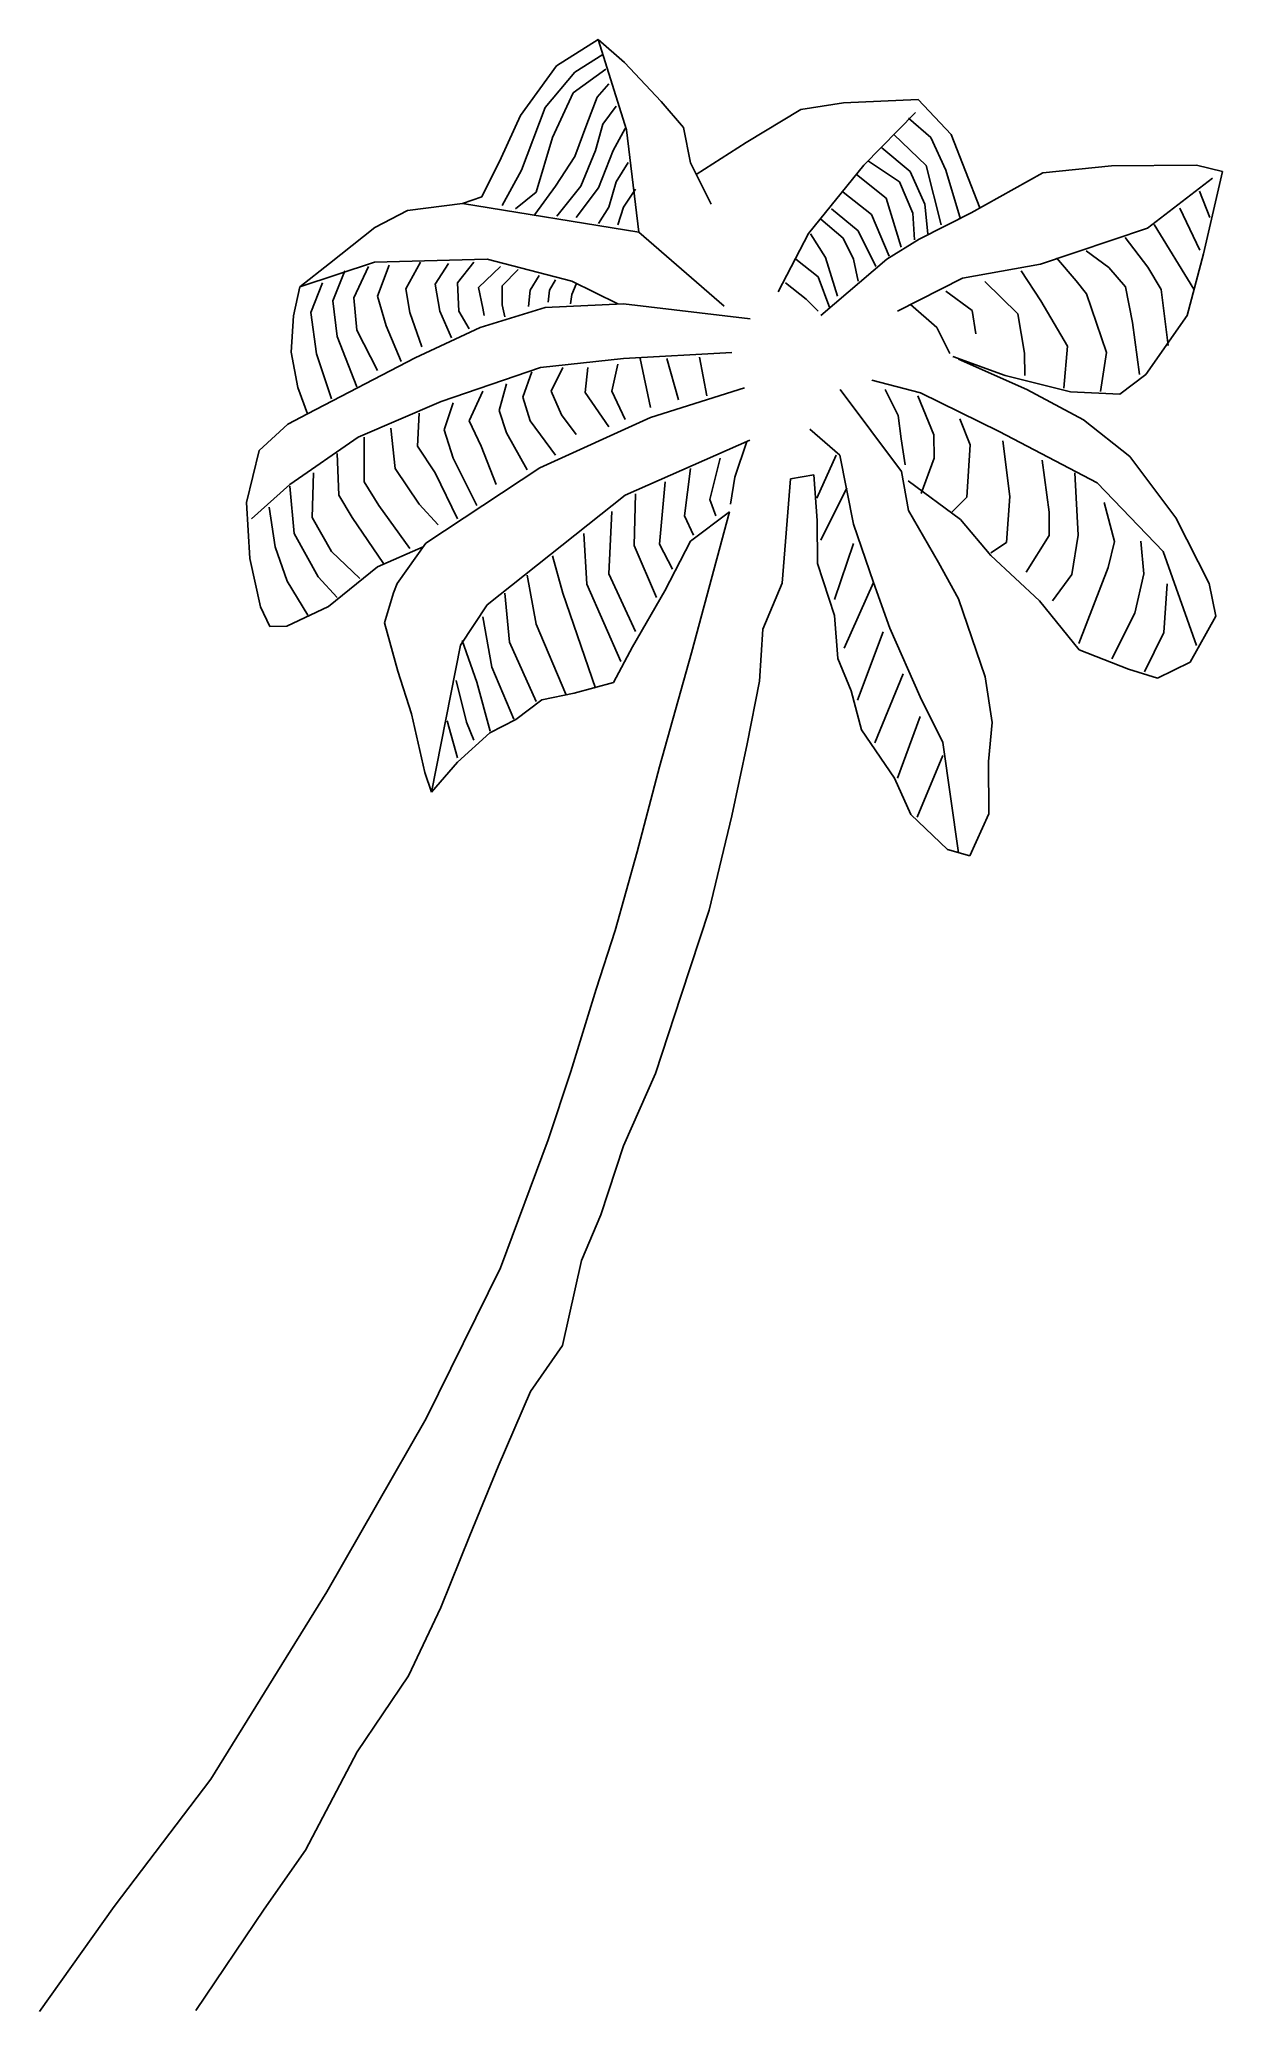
# Model space of a CAD drawing. Header units: millimetres. Extents: x 364.95 to 366.32, y 2547.31 to 2549.58.
import ezdxf

# ---------------------------------------------------------------- set-up
doc = ezdxf.new("R2010")
doc.units = ezdxf.units.MM
doc.header["$LTSCALE"] = 10
doc.layers.add('Vegetais', color=94, linetype='Continuous')

msp = doc.modelspace()

# ---------------------------------------------------------------- linework, layer by layer
at = {"layer": 'Vegetais'}
for p, q in [((365.5976, 2549.5827), (365.5496, 2549.5523)), ((365.6031, 2549.5655), (365.5709, 2549.5452)), ((365.6279, 2549.5561), (365.5976, 2549.5827)), ((365.5976, 2549.5827), (365.6305, 2549.4786)), ((365.5496, 2549.5523), (365.5082, 2549.4951)), ((365.5709, 2549.5452), (365.5366, 2549.5042)), ((365.6066, 2549.5486), (365.5691, 2549.5213)), ((365.6701, 2549.5114), (365.6279, 2549.5561)), ((365.5691, 2549.5213), (365.545, 2549.4699)), ((365.5965, 2549.5161), (365.5845, 2549.4853)), ((365.6101, 2549.5315), (365.5965, 2549.5161)), ((365.5082, 2549.4951), (365.486, 2549.4466)), ((365.5366, 2549.5042), (365.5093, 2549.4323)), ((365.6185, 2549.5059), (365.6031, 2549.4853)), ((365.696, 2549.4815), (365.6701, 2549.5114)), ((365.831, 2549.5019), (365.768, 2549.4639)), ((365.8803, 2549.5098), (365.831, 2549.5019)), ((365.9661, 2549.5137), (365.8803, 2549.5098)), ((365.963, 2549.4986), (365.9034, 2549.4381)), ((366.004, 2549.4732), (365.9661, 2549.5137)), ((365.5845, 2549.4853), (365.5709, 2549.4478)), ((365.6031, 2549.4853), (365.5947, 2549.4547)), ((365.6287, 2549.4803), (365.6151, 2549.4547)), ((365.6305, 2549.4786), (365.6444, 2549.361)), ((365.7039, 2549.4408), (365.696, 2549.4815)), ((365.9379, 2549.4733), (365.9754, 2549.4376)), ((365.9551, 2549.4922), (365.9807, 2549.4699)), ((366.037, 2549.3888), (366.004, 2549.4732)), ((365.545, 2549.4699), (365.5264, 2549.4068)), ((365.5947, 2549.4547), (365.5776, 2549.4137)), ((365.6151, 2549.4547), (365.5982, 2549.412)), ((365.768, 2549.4639), (365.7107, 2549.4274)), ((365.9243, 2549.4579), (365.9568, 2549.4306)), ((365.9807, 2549.4699), (365.9978, 2549.4323)), ((365.486, 2549.4466), (365.4639, 2549.4014)), ((365.5093, 2549.4323), (365.4872, 2549.3914)), ((365.5709, 2549.4478), (365.5485, 2549.4137)), ((365.6322, 2549.4411), (365.6185, 2549.4187)), ((365.7278, 2549.3931), (365.7039, 2549.4408)), ((365.9034, 2549.4381), (365.8397, 2549.3593)), ((365.8952, 2549.4274), (365.9292, 2549.4001)), ((365.9089, 2549.4425), (365.9446, 2549.4187)), ((365.9568, 2549.4306), (365.9737, 2549.3931)), ((365.9754, 2549.4376), (365.9926, 2549.3693)), ((365.9978, 2549.4323), (366.0147, 2549.3759)), ((366.1094, 2549.429), (366.0272, 2549.3833)), ((366.1888, 2549.4371), (366.1094, 2549.429)), ((366.2864, 2549.4379), (366.1888, 2549.4371)), ((366.3165, 2549.4306), (366.2864, 2549.4379)), ((366.2947, 2549.336), (366.3165, 2549.4306)), ((365.5264, 2549.4068), (365.5026, 2549.3879)), ((365.5485, 2549.4137), (365.5247, 2549.3812)), ((365.5776, 2549.4137), (365.5502, 2549.3794)), ((365.5982, 2549.412), (365.5723, 2549.3777)), ((365.6185, 2549.4187), (365.6101, 2549.3896)), ((365.6409, 2549.4102), (365.627, 2549.3896)), ((365.8798, 2549.4068), (365.9124, 2549.3812)), ((365.9446, 2549.4187), (365.96, 2549.3829)), ((366.2301, 2549.3656), (366.3047, 2549.423)), ((366.2898, 2549.4079), (366.3019, 2549.3779)), ((365.3782, 2549.3857), (365.3408, 2549.3661)), ((365.4414, 2549.3937), (365.3782, 2549.3857)), ((365.4639, 2549.4014), (365.4414, 2549.3937)), ((365.4414, 2549.3937), (365.6444, 2549.361)), ((365.6101, 2549.3896), (365.5982, 2549.371)), ((365.627, 2549.3896), (365.6203, 2549.3693)), ((365.8662, 2549.3879), (365.897, 2549.3623)), ((365.9124, 2549.3812), (365.9327, 2549.3332)), ((365.9292, 2549.4001), (365.9464, 2549.3437)), ((365.96, 2549.3829), (365.9618, 2549.3521)), ((366.0272, 2549.3833), (365.9674, 2549.3528)), ((365.9737, 2549.3931), (365.9772, 2549.3591)), ((366.2674, 2549.3884), (366.2903, 2549.3403)), ((365.3408, 2549.3661), (365.2885, 2549.325)), ((365.6444, 2549.361), (365.7427, 2549.2759)), ((365.8397, 2549.3593), (365.8048, 2549.2922)), ((365.8423, 2549.3591), (365.8595, 2549.3317)), ((365.8542, 2549.3759), (365.8798, 2549.3538)), ((365.897, 2549.3623), (365.9173, 2549.3213)), ((366.107, 2549.3239), (366.2301, 2549.3656)), ((366.2376, 2549.3699), (366.2832, 2549.2952)), ((365.8798, 2549.3538), (365.8917, 2549.33)), ((365.9674, 2549.3528), (365.93, 2549.33)), ((366.1595, 2549.3393), (366.1854, 2549.3202)), ((366.2044, 2549.3546), (366.2304, 2549.3205)), ((366.2759, 2549.2651), (366.2947, 2549.336)), ((365.3401, 2549.3265), (365.2544, 2549.2979)), ((365.2885, 2549.325), (365.2544, 2549.2979)), ((365.3061, 2549.3163), (365.2925, 2549.282)), ((365.3334, 2549.3213), (365.3163, 2549.2855)), ((365.47, 2549.33), (365.3401, 2549.3265)), ((365.3573, 2549.323), (365.3436, 2549.2873)), ((365.3933, 2549.3265), (365.3762, 2549.2957)), ((365.4256, 2549.3248), (365.4102, 2549.3009)), ((365.4546, 2549.3265), (365.4357, 2549.3027)), ((365.4854, 2549.3213), (365.4599, 2549.2974)), ((365.5674, 2549.3044), (365.47, 2549.33)), ((365.5058, 2549.3181), (365.4872, 2549.2992)), ((365.8252, 2549.33), (365.8508, 2549.3094)), ((365.93, 2549.33), (365.8542, 2549.2649)), ((365.8595, 2549.3317), (365.8731, 2549.2873)), ((365.8917, 2549.33), (365.897, 2549.3044)), ((366.0171, 2549.3081), (366.107, 2549.3239)), ((366.0846, 2549.3162), (366.1074, 2549.282)), ((366.1252, 2549.3315), (366.148, 2549.3049)), ((366.1854, 2549.3202), (366.2049, 2549.2978)), ((366.2304, 2549.3205), (366.2457, 2549.2949)), ((365.2544, 2549.2979), (365.2472, 2549.2646)), ((365.2805, 2549.3027), (365.2669, 2549.2684)), ((365.3762, 2549.2957), (365.3811, 2549.2684)), ((365.4102, 2549.3009), (365.4154, 2549.2701)), ((365.4357, 2549.3027), (365.4375, 2549.2701)), ((365.4599, 2549.2974), (365.4648, 2549.2736)), ((365.4872, 2549.2992), (365.4872, 2549.2771)), ((365.5194, 2549.294), (365.5177, 2549.2753)), ((365.5299, 2549.3111), (365.5194, 2549.294)), ((365.5418, 2549.294), (365.5401, 2549.2803)), ((365.5485, 2549.3059), (365.5418, 2549.294)), ((365.5674, 2549.289), (365.5657, 2549.2785)), ((365.6203, 2549.2785), (365.5674, 2549.3044)), ((365.5723, 2549.3009), (365.5674, 2549.289)), ((365.8133, 2549.3027), (365.8371, 2549.2838)), ((365.8508, 2549.3094), (365.8644, 2549.2736)), ((365.9423, 2549.27), (366.0171, 2549.3081)), ((365.9979, 2549.293), (366.0281, 2549.2707)), ((366.0428, 2549.304), (366.0807, 2549.2668)), ((366.148, 2549.3049), (366.1599, 2549.2899)), ((366.1599, 2549.2899), (366.1829, 2549.2225)), ((366.2049, 2549.2978), (366.2127, 2549.2571)), ((366.2457, 2549.2949), (366.2537, 2549.2306)), ((365.2669, 2549.2684), (365.2736, 2549.2207)), ((365.2925, 2549.282), (365.2974, 2549.241)), ((365.3163, 2549.2855), (365.3198, 2549.248)), ((365.3436, 2549.2873), (365.3538, 2549.253)), ((365.3811, 2549.2684), (365.3948, 2549.2291)), ((365.4154, 2549.2701), (365.4291, 2549.2393)), ((365.4375, 2549.2701), (365.4494, 2549.2498)), ((365.4618, 2549.2512), (365.5367, 2549.2743)), ((365.4648, 2549.2736), (365.4665, 2549.2649)), ((365.4872, 2549.2771), (365.4904, 2549.2634)), ((365.5367, 2549.2743), (365.6268, 2549.2783)), ((365.6268, 2549.2783), (365.7728, 2549.2612)), ((365.8371, 2549.2838), (365.8508, 2549.2701)), ((365.9572, 2549.2776), (365.9875, 2549.251)), ((366.0281, 2549.2707), (366.0326, 2549.2439)), ((366.0807, 2549.2668), (366.0885, 2549.2218)), ((366.1074, 2549.282), (366.1378, 2549.2297)), ((365.2472, 2549.2646), (365.2443, 2549.2227)), ((365.3198, 2549.248), (365.3436, 2549.2018)), ((365.3538, 2549.253), (365.3709, 2549.212)), ((365.387, 2549.2163), (365.4618, 2549.2512)), ((365.9875, 2549.251), (366.0027, 2549.2211)), ((366.2127, 2549.2571), (366.2207, 2549.1971)), ((366.2282, 2549.1971), (366.2759, 2549.2651)), ((365.2443, 2549.2227), (365.2521, 2549.182)), ((365.2974, 2549.241), (365.3198, 2549.1829)), ((365.7517, 2549.2224), (365.627, 2549.2155)), ((366.0885, 2549.2218), (366.0887, 2549.1961)), ((366.1378, 2549.2297), (366.1339, 2549.1814)), ((366.1829, 2549.2225), (366.1758, 2549.1774)), ((365.2631, 2549.152), (365.387, 2549.2163)), ((365.2736, 2549.2207), (365.2907, 2549.1692)), ((365.5314, 2549.2053), (365.4171, 2549.166)), ((365.5212, 2549.2), (365.511, 2549.171)), ((365.627, 2549.2155), (365.5314, 2549.2053)), ((365.5572, 2549.2053), (365.5436, 2549.1779)), ((365.586, 2549.2053), (365.5828, 2549.1762)), ((365.6203, 2549.2088), (365.6133, 2549.1779)), ((365.6459, 2549.2155), (365.6578, 2549.159)), ((365.6767, 2549.2155), (365.6903, 2549.1678)), ((365.7142, 2549.2172), (365.7229, 2549.1727)), ((366.006, 2549.2179), (366.0662, 2549.1959)), ((366.0911, 2549.1797), (366.0126, 2549.2146)), ((365.2521, 2549.182), (365.2631, 2549.152)), ((365.4648, 2549.1779), (365.4494, 2549.1436)), ((365.4921, 2549.1864), (365.4837, 2549.1556)), ((365.5436, 2549.1779), (365.5555, 2549.1506)), ((365.5828, 2549.1762), (365.6101, 2549.1369)), ((365.6133, 2549.1779), (365.6287, 2549.1454)), ((365.6579, 2549.1476), (365.766, 2549.1817)), ((365.9469, 2549.0855), (365.8763, 2549.1797)), ((365.9129, 2549.1904), (365.9687, 2549.1758)), ((365.928, 2549.1798), (365.9432, 2549.1499)), ((365.9687, 2549.1758), (366.0592, 2549.1315)), ((366.0662, 2549.1959), (366.1414, 2549.1772)), ((366.1565, 2549.1448), (366.0911, 2549.1797)), ((366.1414, 2549.1772), (366.1983, 2549.1744)), ((366.1983, 2549.1744), (366.2282, 2549.1971)), ((365.4171, 2549.166), (365.3215, 2549.125)), ((365.4308, 2549.1643), (365.4206, 2549.1335)), ((365.4837, 2549.1556), (365.4921, 2549.13)), ((365.511, 2549.171), (365.5194, 2549.1436)), ((365.9656, 2549.1726), (365.9841, 2549.1277)), ((365.2407, 2549.1401), (365.2076, 2549.1098)), ((365.2631, 2549.152), (365.2407, 2549.1401)), ((365.359, 2549.1352), (365.3642, 2549.089)), ((365.3916, 2549.1524), (365.3898, 2549.1146)), ((365.4206, 2549.1335), (365.4308, 2549.1009)), ((365.4494, 2549.1436), (365.4631, 2549.1146)), ((365.5194, 2549.1436), (365.5485, 2549.1044)), ((365.5307, 2549.0898), (365.6579, 2549.1476)), ((365.5555, 2549.1506), (365.5723, 2549.1282)), ((365.8414, 2549.134), (365.876, 2549.1043)), ((365.9432, 2549.1499), (365.9466, 2549.1231)), ((366.014, 2549.1461), (366.0261, 2549.1162)), ((366.0592, 2549.1315), (366.1723, 2549.0723)), ((366.2096, 2549.1026), (366.1565, 2549.1448)), ((365.2076, 2549.1098), (365.1931, 2549.0496)), ((365.3215, 2549.125), (365.2428, 2549.0704)), ((365.3282, 2549.125), (365.3282, 2549.0736)), ((365.3898, 2549.1146), (365.4102, 2549.084)), ((365.4631, 2549.1146), (365.4802, 2549.0704)), ((365.4921, 2549.13), (365.5162, 2549.0872)), ((365.6287, 2549.0582), (365.7723, 2549.1215)), ((365.7688, 2549.1198), (365.7551, 2549.0788)), ((365.9466, 2549.1231), (365.9512, 2549.0931)), ((365.9841, 2549.1277), (365.9844, 2549.1008)), ((366.0261, 2549.1162), (366.0222, 2549.0561)), ((366.0636, 2549.1208), (366.0716, 2549.0565)), ((365.2974, 2549.1061), (365.2991, 2549.0582)), ((365.3642, 2549.089), (365.3916, 2549.048)), ((365.3994, 2549.0029), (365.5307, 2549.0898)), ((365.4308, 2549.1009), (365.4581, 2549.0462)), ((365.704, 2549.089), (365.697, 2549.0343)), ((365.738, 2549.1009), (365.7261, 2549.0532)), ((365.8717, 2549.1042), (365.8496, 2549.0547)), ((365.876, 2549.1043), (365.8916, 2549.025)), ((365.9548, 2549.0405), (365.9469, 2549.0855)), ((365.9844, 2549.1008), (365.9697, 2549.06)), ((366.1088, 2549.0986), (366.1168, 2549.0386)), ((366.2627, 2549.0322), (366.2096, 2549.1026)), ((365.2428, 2549.0704), (365.1986, 2549.0308)), ((365.2428, 2549.0686), (365.248, 2549.014)), ((365.2701, 2549.084), (365.2686, 2549.0326)), ((365.3282, 2549.0736), (365.3454, 2549.0462)), ((365.4102, 2549.084), (365.4357, 2549.0308)), ((365.6749, 2549.0736), (365.6682, 2549.002)), ((365.7551, 2549.0788), (365.7502, 2549.048)), ((365.8193, 2549.077), (365.8461, 2549.0815)), ((365.8461, 2549.0815), (365.8498, 2549.029)), ((365.8838, 2549.0668), (365.8542, 2549.0065)), ((365.9545, 2549.0749), (366.0149, 2549.0303)), ((366.1465, 2549.0839), (366.1502, 2549.012)), ((366.1723, 2549.0723), (366.248, 2548.9935)), ((365.1931, 2549.0496), (365.1968, 2548.9853)), ((365.2189, 2549.0445), (365.2259, 2548.9986)), ((365.2991, 2549.0582), (365.3146, 2549.0326)), ((365.3454, 2549.0462), (365.3811, 2548.9968)), ((365.3916, 2549.048), (365.4137, 2549.0241)), ((365.47, 2548.932), (365.6287, 2549.0582)), ((365.6133, 2549.0396), (365.6101, 2548.9677)), ((365.6409, 2549.0599), (365.6392, 2549.0003)), ((365.7261, 2549.0532), (365.7331, 2549.0343)), ((365.9896, 2548.9807), (365.9548, 2549.0405)), ((366.0222, 2549.0561), (366.0042, 2549.0377)), ((366.0716, 2549.0565), (366.0677, 2549.0039)), ((366.18, 2549.0498), (366.1921, 2549.0048)), ((365.2686, 2549.0326), (365.2907, 2548.9933)), ((365.3146, 2549.0326), (365.3506, 2548.9797)), ((365.697, 2549.0343), (365.7075, 2549.0122)), ((365.704, 2549.0053), (365.7488, 2549.0389)), ((365.8498, 2549.029), (365.8501, 2548.9796)), ((365.8916, 2549.025), (365.9147, 2548.9576)), ((366.0149, 2549.0303), (366.0496, 2548.9887)), ((366.1168, 2549.0386), (366.117, 2549.0118)), ((366.3009, 2548.9564), (366.2627, 2549.0322)), ((365.2259, 2548.9986), (365.2396, 2548.9593)), ((365.248, 2549.014), (365.2753, 2548.9642)), ((365.3438, 2548.9757), (365.3962, 2548.9986)), ((365.3994, 2549.0029), (365.3665, 2548.9565)), ((365.5811, 2549.014), (365.5845, 2548.9558)), ((365.6392, 2549.0003), (365.6648, 2548.9404)), ((365.6682, 2549.002), (365.6834, 2548.973)), ((365.6745, 2548.9482), (365.704, 2549.0053)), ((365.8918, 2549.0025), (365.8698, 2548.938)), ((366.0677, 2549.0039), (366.0496, 2548.9919)), ((366.117, 2549.0118), (366.0905, 2548.9697)), ((366.1502, 2549.012), (366.1431, 2548.9669)), ((366.1921, 2549.0048), (366.1849, 2548.9748)), ((366.2222, 2549.0051), (366.2257, 2548.9676)), ((365.1968, 2548.9853), (365.209, 2548.9296)), ((365.2874, 2548.9302), (365.3438, 2548.9757)), ((365.2907, 2548.9933), (365.3233, 2548.9625)), ((365.545, 2548.9884), (365.5572, 2548.9456)), ((365.8501, 2548.9796), (365.8699, 2548.9197)), ((366.0124, 2548.9391), (365.9896, 2548.9807)), ((366.0496, 2548.9887), (366.1058, 2548.9366)), ((366.1849, 2548.9748), (366.1512, 2548.8876)), ((366.248, 2548.9935), (366.2864, 2548.8854)), ((365.2396, 2548.9593), (365.2634, 2548.9201)), ((365.2753, 2548.9642), (365.2974, 2548.9404)), ((365.3665, 2548.9565), (365.3623, 2548.9458)), ((365.5162, 2548.966), (365.5264, 2548.9096)), ((365.5845, 2548.9558), (365.6238, 2548.8668)), ((365.6101, 2548.9677), (365.6409, 2548.9012)), ((365.9147, 2548.9576), (365.8809, 2548.8823)), ((365.9147, 2548.9576), (365.9333, 2548.9052)), ((366.1431, 2548.9669), (366.1208, 2548.9367)), ((366.2257, 2548.9676), (366.2153, 2548.9224)), ((366.2526, 2548.956), (366.2487, 2548.9002)), ((366.3087, 2548.9189), (366.3009, 2548.9564)), ((365.209, 2548.9296), (365.2199, 2548.9071)), ((365.2393, 2548.9073), (365.2874, 2548.9302)), ((365.3623, 2548.9458), (365.3519, 2548.9114)), ((365.4392, 2548.8857), (365.47, 2548.932)), ((365.4904, 2548.9456), (365.4956, 2548.8892)), ((365.5572, 2548.9456), (365.5947, 2548.8363)), ((365.6374, 2548.8836), (365.6745, 2548.9482)), ((366.0432, 2548.8492), (366.0124, 2548.9391)), ((366.1058, 2548.9366), (366.1513, 2548.8801)), ((365.2199, 2548.9071), (365.2393, 2548.9073)), ((365.3519, 2548.9114), (365.3673, 2548.8557)), ((365.4648, 2548.9183), (365.4753, 2548.8602)), ((365.5264, 2548.9096), (365.5604, 2548.8293)), ((365.8699, 2548.9197), (365.8735, 2548.8704)), ((365.9333, 2548.9052), (365.9683, 2548.8261)), ((366.2153, 2548.9224), (366.1889, 2548.8697)), ((366.279, 2548.8661), (366.3087, 2548.9189)), ((365.4059, 2548.7166), (365.4392, 2548.8857)), ((365.441, 2548.891), (365.4581, 2548.843)), ((365.4956, 2548.8892), (365.5264, 2548.8209)), ((365.6152, 2548.8426), (365.6374, 2548.8836)), ((365.9258, 2548.9009), (365.8964, 2548.8223)), ((366.2487, 2548.9002), (366.2266, 2548.8549)), ((365.4753, 2548.8602), (365.5008, 2548.8003)), ((365.8735, 2548.8704), (365.8888, 2548.833)), ((366.1513, 2548.8801), (366.2083, 2548.858)), ((366.2083, 2548.858), (366.2416, 2548.8475)), ((366.2416, 2548.8475), (366.279, 2548.8661)), ((365.3673, 2548.8557), (365.3827, 2548.8065)), ((365.4343, 2548.8448), (365.4462, 2548.7971)), ((365.4581, 2548.843), (365.4735, 2548.7866)), ((365.5703, 2548.8305), (365.6152, 2548.8426)), ((365.9488, 2548.8528), (365.9161, 2548.7731)), ((366.0511, 2548.7967), (366.0432, 2548.8492)), ((365.5029, 2548.7999), (365.5328, 2548.8227)), ((365.5328, 2548.8227), (365.5703, 2548.8305)), ((365.8888, 2548.833), (365.901, 2548.788)), ((365.9683, 2548.8261), (365.9944, 2548.7737)), ((365.3827, 2548.8065), (365.3983, 2548.739)), ((365.4238, 2548.7985), (365.4357, 2548.7561)), ((365.4462, 2548.7971), (365.4546, 2548.7764)), ((365.473, 2548.7847), (365.5029, 2548.7999)), ((365.9684, 2548.8036), (365.9422, 2548.7326)), ((366.0472, 2548.7516), (366.0511, 2548.7967)), ((365.4357, 2548.7511), (365.473, 2548.7847)), ((365.901, 2548.788), (365.939, 2548.7325)), ((365.9944, 2548.7737), (366.0126, 2548.6468)), ((365.4059, 2548.7166), (365.4357, 2548.7511)), ((365.9945, 2548.7587), (365.9651, 2548.6877)), ((366.0476, 2548.6916), (366.0472, 2548.7516)), ((365.3983, 2548.739), (365.4059, 2548.7166)), ((365.939, 2548.7325), (365.9575, 2548.6908)), ((365.9575, 2548.6908), (365.9997, 2548.6504)), ((366.0255, 2548.6431), (366.0476, 2548.6916)), ((365.9997, 2548.6504), (366.0255, 2548.6431))]:
    msp.add_line(p, q, dxfattribs=at)
at = {"layer": 'Vegetais', "color": 34}
for p, q in [((365.8096, 2548.9568), (365.8193, 2549.077)), ((365.7488, 2549.0389), (365.7051, 2548.8766)), ((365.7874, 2548.9041), (365.8096, 2548.9568)), ((365.7836, 2548.844), (365.7874, 2548.9041)), ((365.7051, 2548.8766), (365.6685, 2548.7454)), ((365.7692, 2548.772), (365.7836, 2548.844)), ((365.7516, 2548.6892), (365.7692, 2548.772)), ((365.6685, 2548.7454), (365.6425, 2548.6476)), ((365.7256, 2548.5807), (365.7516, 2548.6892)), ((365.6425, 2548.6476), (365.6174, 2548.5573)), ((365.6931, 2548.4828), (365.7256, 2548.5807)), ((365.6174, 2548.5573), (365.5955, 2548.4896)), ((365.5955, 2548.4896), (365.5662, 2548.3949)), ((365.6638, 2548.3925), (365.6931, 2548.4828)), ((365.5662, 2548.3949), (365.54, 2548.3164)), ((365.6269, 2548.3096), (365.6638, 2548.3925)), ((365.54, 2548.3164), (365.4853, 2548.169)), ((365.6007, 2548.23), (365.6269, 2548.3096)), ((365.5786, 2548.1773), (365.6007, 2548.23)), ((365.5568, 2548.0795), (365.5786, 2548.1773)), ((365.4853, 2548.169), (365.3998, 2547.9956)), ((365.5197, 2548.0266), (365.5568, 2548.0795)), ((365.4828, 2547.9405), (365.5197, 2548.0266)), ((365.3998, 2547.9956), (365.2855, 2547.7963)), ((365.4502, 2547.8609), (365.4828, 2547.9405)), ((365.4165, 2547.778), (365.4502, 2547.8609)), ((365.2855, 2547.7963), (365.152, 2547.5807)), ((365.3796, 2547.6994), (365.4165, 2547.778)), ((365.3202, 2547.6121), (365.3796, 2547.6994)), ((365.261, 2547.499), (365.3202, 2547.6121)), ((365.152, 2547.5807), (365.0405, 2547.434)), ((365.2133, 2547.431), (365.261, 2547.499)), ((365.0405, 2547.434), (364.9546, 2547.3131)), ((365.1348, 2547.3145), (365.2133, 2547.431))]:
    msp.add_line(p, q, dxfattribs=at)

doc.saveas('drawing.dxf')
